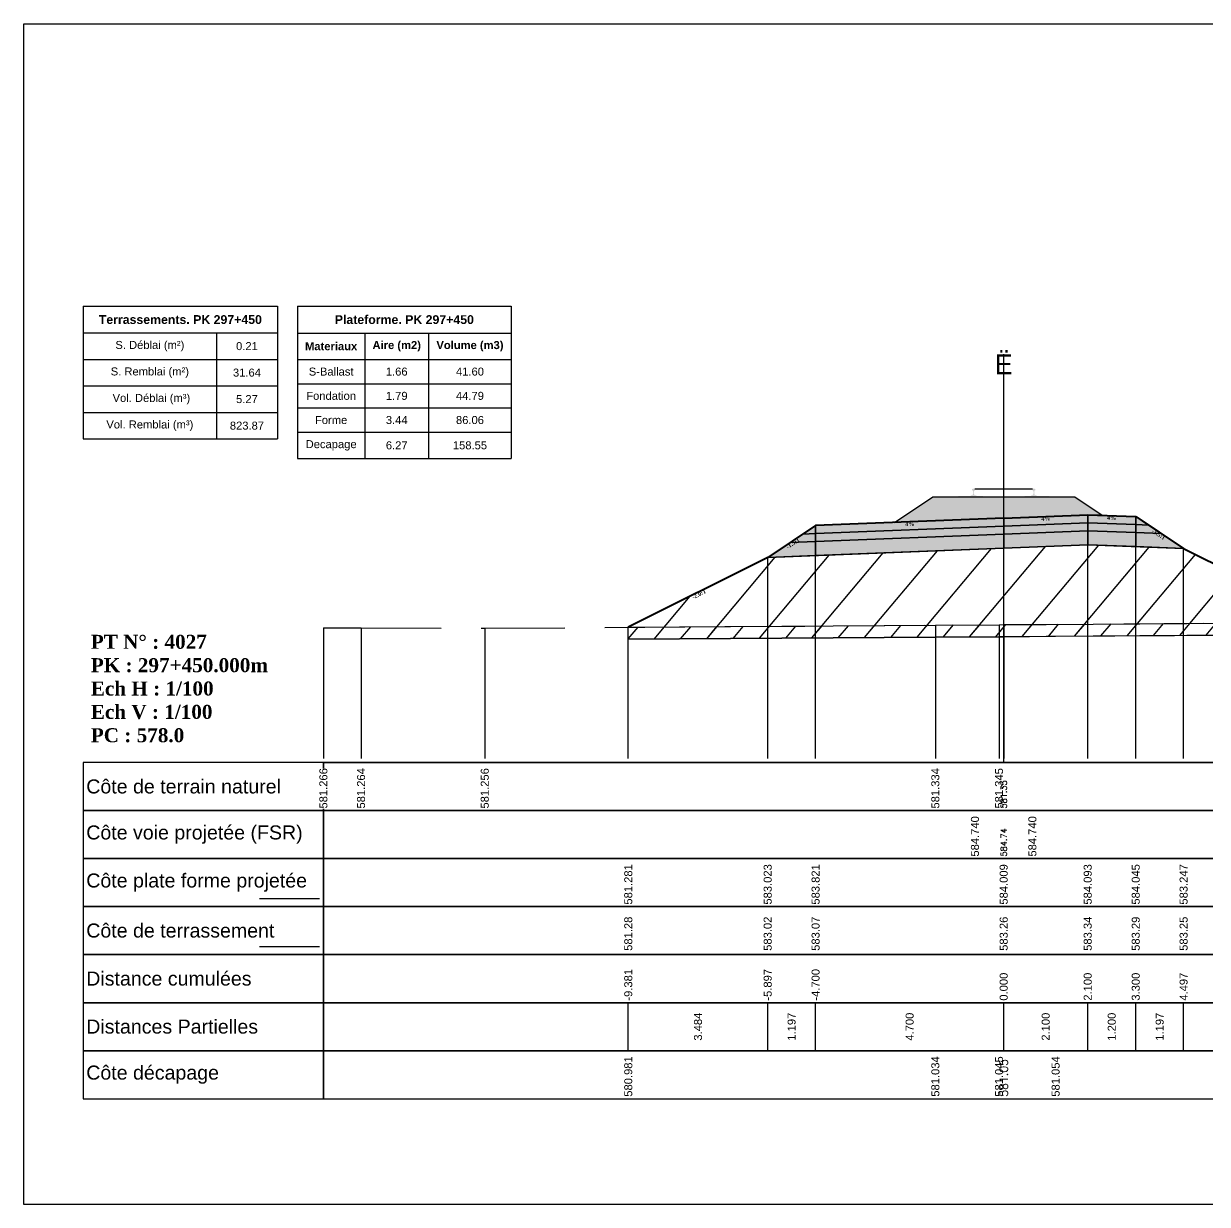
# Model space of a CAD drawing. Header units: millimetres. Extents: x 2762 to 3076, y 916 to 3305.
# Drawn here: x 3026.54 to 3056.12, y 2505.65 to 2535.15 of the extents above; entities that cross this region are included whole.
import ezdxf

# ---------------------------------------------------------------- set-up
doc = ezdxf.new("R2010")
doc.units = ezdxf.units.MM
doc.header["$LTSCALE"] = 2
doc.linetypes.add('CACHE', pattern=[9.525, 6.35, -3.175])
doc.linetypes.add('DASHED', pattern=[0.75, 0.5, -0.25])
for name, color, linetype in [('C-ANNO-TABL', 1, 'Continuous'), ('C-ANNO-TABL-TEXT', 150, 'Continuous'), ('C-ANNO-TABL-TITL', 150, 'Continuous'), ('C-ANNO-TABL-TTBL', 5, 'Continuous'), ('C-ROAD-CORR', 5, 'Continuous'), ('C-ROAD-SCTN', 7, 'Continuous')]:
    doc.layers.add(name, color=color, linetype=linetype)
doc.styles.add('ARIAL', font='arial.ttf')
doc.styles.add('C3D_Etiquette', font='romans.shx')
doc.styles.add('C3D_Profil_Travers', font='romans.shx')
doc.styles.get("Standard").update_dxf_attribs({"font": 'arial.ttf'})

msp = doc.modelspace()

# ---------------------------------------------------------------- hatches: boundary and pattern name
at = {"linetype": 'Continuous', "lineweight": -3}
h = msp.add_hatch(dxfattribs=at)
h.set_pattern_fill('GRAVEL', color=252, scale=0.009, style=0)
h.set_pattern_definition([(228.0128, (3048.461781, 2522.911677), (-1.8288, -2.0574), [0.030755, -3.0447435]), (184.96974, (3048.441207, 2522.888817), (2.743199999, 0.228600013), [0.0527764, -5.2248644]), (132.51045, (3048.388629, 2522.884245), (2.286, -2.5146), [0.0372133, -3.684125]), (267.2737, (3048.299475, 2522.827095), (0.2286, 4.572), [0.0480604, -4.7579794]), (292.83365, (3048.297189, 2522.779089), (-1.143, 2.7432), [0.047127, -4.6655827]), (357.2737, (3048.315477, 2522.735655), (-4.572, 0.2286), [0.0480604, -4.7579794]), (37.69424, (3048.363483, 2522.733369), (-2.9718, -2.286), [0.0635574, -6.2921804]), (72.25533, (3048.413775, 2522.772231), (1.6002, 5.0292), [0.0600048, -5.940473]), (121.42957, (3048.432063, 2522.829381), (-1.8288, 2.9718), [0.048223, -4.774099]), (175.23636, (3048.406917, 2522.870529), (2.5146, -0.2286), [0.055054, -2.697654]), (222.39744, (3048.352053, 2522.875101), (-2.7432, -2.5146), [0.071197, -7.0485095]), (138.81407, (3048.52579, 2522.824809), (-1.6002, 1.3716), [0.0243004, -2.405751]), (171.46923, (3048.507501, 2522.840811), (2.9718, -0.4572), [0.0462314, -4.5769175]), (225, (3048.46178, 2522.84767), (-3e-17, -0.2286), [0.032329, -0.29096]), (203.1986, (3048.44578, 2522.8751), (1.143, 0.4572), [0.01741, -1.723556]), (291.8014, (3048.429777, 2522.868243), (-0.2286, 0.6858), [0.024621, -1.206428]), (30.9638, (3048.43892, 2522.845383), (0.6858, 0.4572), [0.039989, -1.292967]), (161.565, (3048.47321, 2522.86596), (0.4572, -0.2286), [0.028916, -0.693981]), (16.38954, (3048.297189, 2522.868243), (2.286, 0.6858), [0.040508, -4.0102944]), (70.34618, (3048.336051, 2522.879673), (-0.9144, -2.5146), [0.033984, -3.3643994]), (293.1986, (3048.47321, 2522.911677), (-0.4572, 1.143), [0.034819, -1.7061465]), (343.61046, (3048.486927, 2522.879673), (-2.286, 0.6858), [0.040508, -4.0102944]), (339.44395, (3048.29719, 2522.72651), (-1.143, 0.4572), [0.039063, -1.914096]), (294.77514, (3048.333765, 2522.712795), (-1.143, 2.5146), [0.0327305, -3.2403234]), (66.8014, (3048.475497, 2522.683077), (0.4572, 1.143), [0.034819, -1.7061465]), (17.35402, (3048.489213, 2522.715081), (-2.9718, -0.9144), [0.0383204, -3.793714]), (69.44395, (3048.363483, 2522.683077), (-0.4572, -1.143), [0.0195316, -1.933628]), (101.3099, (3048.46178, 2522.683077), (-0.2286, 0.9144), [0.011656, -1.1539795]), (165.9638, (3048.459495, 2522.694507), (0.6858, -0.2286), [0.047127, -0.895415]), (186.009, (3048.413775, 2522.705937), (2.286, 0.2286), [0.043674, -4.323723]), (303.69, (3048.43892, 2522.82481), (-0.2286, 0.4572), [0.032969, -0.79126]), (353.15723, (3048.457209, 2522.797377), (3.8862, -0.4572), [0.05756, -5.698441]), (60.9454, (3048.51436, 2522.790519), (-0.9144, -1.6002), [0.023536, -2.330045]), (90, (3048.5258, 2522.8111), (-0.2286, 0.2286), [0.013716, -0.214884]), (120.25644, (3048.409203, 2522.712795), (0.9144, -1.6002), [0.031758, -3.1440547]), (48.0128, (3048.393201, 2522.740227), (1.8288, 2.0574), [0.06151, -3.0139886]), (0, (3048.43435, 2522.78595), (0.2286, 0.2286), [0.059436, -0.169164]), (325.30485, (3048.493785, 2522.785947), (2.286, -1.6002), [0.036145, -3.5783385]), (254.0546, (3048.523503, 2522.765373), (-0.2286, -0.9144), [0.033285, -1.6309485]), (207.64598, (3048.514359, 2522.733369), (-4.3434, -2.286), [0.054193, -5.365122]), (175.42608, (3048.466353, 2522.708223), (-2.9718, 0.2286), [0.0573327, -5.675926])])
h.paths.add_polyline_path([(3048.297, 2522.683), (3049.255, 2523.321), (3052.805, 2523.321), (3053.494, 2522.862), (3053.13, 2522.876)])
msp.add_hatch(color=254, dxfattribs=at).paths.add_polyline_path([(3049.812, 2523.14), (3049.812, 2523.325), (3049.927, 2523.346), (3050.275, 2523.346), (3050.275, 2523.351), (3050.201, 2523.351), (3050.201, 2523.361), (3050.202, 2523.362), (3050.204, 2523.363), (3050.205, 2523.363), (3050.225, 2523.365), (3050.228, 2523.365), (3050.231, 2523.367), (3050.259, 2523.377), (3050.262, 2523.378), (3050.263, 2523.38), (3050.264, 2523.381), (3050.265, 2523.385), (3050.266, 2523.392), (3050.267, 2523.401), (3050.268, 2523.412), (3050.268, 2523.436), (3050.267, 2523.451), (3050.267, 2523.458), (3050.266, 2523.464), (3050.265, 2523.468), (3050.265, 2523.47), (3050.264, 2523.474), (3050.263, 2523.475), (3050.262, 2523.477), (3050.261, 2523.478), (3050.26, 2523.479), (3050.244, 2523.484), (3050.242, 2523.486), (3050.241, 2523.487), (3050.24, 2523.488), (3050.24, 2523.491), (3050.24, 2523.509), (3050.241, 2523.513), (3050.242, 2523.516), (3050.244, 2523.518), (3050.246, 2523.52), (3050.249, 2523.521), (3050.25, 2523.521), (3050.254, 2523.522), (3050.258, 2523.523), (3050.261, 2523.523), (3050.265, 2523.523), (3050.27, 2523.523), (3050.273, 2523.523), (3050.276, 2523.523), (3050.28, 2523.523), (3050.283, 2523.523), (3050.287, 2523.523), (3050.292, 2523.523), (3050.295, 2523.523), (3050.299, 2523.522), (3050.303, 2523.521), (3050.304, 2523.521), (3050.306, 2523.52), (3050.309, 2523.518), (3050.311, 2523.516), (3050.312, 2523.513), (3050.312, 2523.509), (3050.312, 2523.491), (3050.312, 2523.488), (3050.312, 2523.487), (3050.311, 2523.486), (3050.309, 2523.484), (3050.293, 2523.479), (3050.292, 2523.478), (3050.29, 2523.477), (3050.289, 2523.475), (3050.289, 2523.474), (3050.288, 2523.47), (3050.287, 2523.468), (3050.287, 2523.464), (3050.286, 2523.458), (3050.285, 2523.451), (3050.285, 2523.436), (3050.285, 2523.412), (3050.286, 2523.401), (3050.287, 2523.392), (3050.288, 2523.385), (3050.289, 2523.381), (3050.29, 2523.38), (3050.291, 2523.378), (3050.293, 2523.377), (3050.322, 2523.367), (3050.325, 2523.365), (3050.328, 2523.365), (3050.348, 2523.363), (3050.349, 2523.363), (3050.35, 2523.362), (3050.351, 2523.361), (3050.351, 2523.351), (3050.277, 2523.351), (3050.277, 2523.346), (3050.481, 2523.346), (3050.613, 2523.315), (3051.447, 2523.315), (3051.578, 2523.346), (3051.782, 2523.346), (3051.782, 2523.351), (3051.708, 2523.351), (3051.708, 2523.361), (3051.709, 2523.362), (3051.711, 2523.363), (3051.712, 2523.363), (3051.732, 2523.365), (3051.735, 2523.365), (3051.738, 2523.367), (3051.766, 2523.377), (3051.769, 2523.378), (3051.77, 2523.38), (3051.771, 2523.381), (3051.772, 2523.385), (3051.773, 2523.392), (3051.774, 2523.401), (3051.775, 2523.412), (3051.775, 2523.436), (3051.774, 2523.451), (3051.774, 2523.458), (3051.773, 2523.464), (3051.772, 2523.468), (3051.772, 2523.47), (3051.771, 2523.474), (3051.77, 2523.475), (3051.769, 2523.477), (3051.768, 2523.478), (3051.767, 2523.479), (3051.751, 2523.484), (3051.749, 2523.486), (3051.748, 2523.487), (3051.747, 2523.488), (3051.747, 2523.491), (3051.747, 2523.509), (3051.748, 2523.513), (3051.749, 2523.516), (3051.751, 2523.518), (3051.753, 2523.52), (3051.756, 2523.521), (3051.757, 2523.521), (3051.761, 2523.522), (3051.765, 2523.523), (3051.768, 2523.523), (3051.772, 2523.523), (3051.777, 2523.523), (3051.78, 2523.523), (3051.783, 2523.523), (3051.787, 2523.523), (3051.79, 2523.523), (3051.794, 2523.523), (3051.799, 2523.523), (3051.802, 2523.523), (3051.806, 2523.522), (3051.81, 2523.521), (3051.811, 2523.521), (3051.813, 2523.52), (3051.816, 2523.518), (3051.818, 2523.516), (3051.819, 2523.513), (3051.819, 2523.509), (3051.819, 2523.491), (3051.819, 2523.488), (3051.819, 2523.487), (3051.818, 2523.486), (3051.816, 2523.484), (3051.8, 2523.479), (3051.799, 2523.478), (3051.797, 2523.477), (3051.796, 2523.475), (3051.796, 2523.474), (3051.795, 2523.47), (3051.794, 2523.468), (3051.794, 2523.464), (3051.793, 2523.458), (3051.792, 2523.451), (3051.792, 2523.436), (3051.792, 2523.412), (3051.793, 2523.401), (3051.794, 2523.392), (3051.795, 2523.385), (3051.796, 2523.381), (3051.797, 2523.38), (3051.798, 2523.378), (3051.8, 2523.377), (3051.829, 2523.367), (3051.832, 2523.365), (3051.835, 2523.365), (3051.855, 2523.363), (3051.856, 2523.363), (3051.857, 2523.362), (3051.858, 2523.361), (3051.858, 2523.351), (3051.784, 2523.351), (3051.784, 2523.346), (3052.132, 2523.346), (3052.247, 2523.325), (3052.247, 2523.14)])
h = msp.add_hatch(color=11, dxfattribs=at)
h.paths.add_polyline_path([(3054.33, 2522.628), (3054.33, 2522.828), (3054.649, 2522.616)])
h.paths.add_polyline_path([(3053.13, 2522.676), (3053.13, 2522.876), (3054.33, 2522.828), (3054.33, 2522.628)])
h.paths.add_polyline_path([(3051.03, 2522.592), (3051.03, 2522.792), (3053.13, 2522.876), (3053.13, 2522.676)])
h.paths.add_polyline_path([(3046.33, 2522.404), (3046.33, 2522.604), (3051.03, 2522.792), (3051.03, 2522.592)])
h.paths.add_polyline_path([(3046.01, 2522.392), (3046.33, 2522.604), (3046.33, 2522.404)])
h = msp.add_hatch(color=83, dxfattribs=at)
h.paths.add_polyline_path([(3054.33, 2522.078), (3054.33, 2522.428), (3054.968, 2522.403), (3055.526, 2522.031)])
h.paths.add_polyline_path([(3053.13, 2522.126), (3053.13, 2522.476), (3054.33, 2522.428), (3054.33, 2522.078)])
h.paths.add_polyline_path([(3051.03, 2522.042), (3051.03, 2522.392), (3053.13, 2522.476), (3053.13, 2522.126)])
h.paths.add_polyline_path([(3046.33, 2521.854), (3046.33, 2522.204), (3051.03, 2522.392), (3051.03, 2522.042)])
h.paths.add_polyline_path([(3045.133, 2521.807), (3045.691, 2522.179), (3046.33, 2522.204), (3046.33, 2521.854)])
h = msp.add_hatch(color=30, dxfattribs=at)
h.paths.add_polyline_path([(3054.33, 2522.428), (3054.33, 2522.628), (3054.649, 2522.616), (3054.968, 2522.403)])
h.paths.add_polyline_path([(3053.13, 2522.476), (3053.13, 2522.676), (3054.33, 2522.628), (3054.33, 2522.428)])
h.paths.add_polyline_path([(3051.03, 2522.392), (3051.03, 2522.592), (3053.13, 2522.676), (3053.13, 2522.476)])
h.paths.add_polyline_path([(3046.33, 2522.204), (3046.33, 2522.404), (3051.03, 2522.592), (3051.03, 2522.392)])
h.paths.add_polyline_path([(3045.691, 2522.179), (3046.01, 2522.392), (3046.33, 2522.404), (3046.33, 2522.204)])
h = msp.add_hatch(dxfattribs=at)
h.set_pattern_fill('_U', color=3, angle=50, style=0, pattern_type=0)
h.set_pattern_definition([(50, (3061.994, 2519.9056), (-0.766044, 0.64279), [])])
h.paths.add_polyline_path([(3061.994, 2519.906), (3062.215, 2520.126), (3062.515, 2520.138), (3062.532, 2520.209), (3062.532, 2519.909)])
h.paths.add_polyline_path([(3041.649, 2519.765), (3041.649, 2520.065), (3045.133, 2521.807), (3053.13, 2522.126), (3055.526, 2522.031), (3059.215, 2520.186), (3060.715, 2520.126), (3060.943, 2519.898), (3060.43, 2519.895), (3050.914, 2519.828), (3049.322, 2519.818)])
h = msp.add_hatch(dxfattribs=at)
h.set_pattern_fill('_U', color=150, scale=0.5, angle=50, style=0, pattern_type=0)
h.set_pattern_definition([(50, (3061.994, 2519.90564), (-0.383022, 0.321394), [])])
h.paths.add_polyline_path([(3061.994, 2519.906), (3062.215, 2520.126), (3062.515, 2520.138), (3062.532, 2520.209), (3062.532, 2519.909)])
h.paths.add_polyline_path([(3059.215, 2520.186), (3060.43, 2520.195), (3062.532, 2520.209), (3062.515, 2520.138), (3062.215, 2520.126), (3061.994, 2519.906), (3060.943, 2519.898), (3060.715, 2520.126)])
h.paths.add_polyline_path([(3041.649, 2519.765), (3041.649, 2520.065), (3049.322, 2520.118), (3050.914, 2520.128), (3059.215, 2520.186), (3060.715, 2520.126), (3060.943, 2519.898), (3060.43, 2519.895), (3050.914, 2519.828), (3049.322, 2519.818)])

# ---------------------------------------------------------------- linework, layer by layer
at = {"color": 7, "linetype": 'Continuous', "lineweight": -3}
for p, q in [((3051.03, 2516.684), (3051.03, 2526.884)), ((3034.029, 2516.684), (3068.031, 2516.684)), ((3041.649, 2509.484), (3041.649, 2510.684)), ((3045.133, 2509.484), (3045.133, 2510.684)), ((3045.133, 2509.484), (3045.133, 2510.684)), ((3046.33, 2509.484), (3046.33, 2510.684)), ((3046.33, 2509.484), (3046.33, 2510.684)), ((3051.03, 2509.484), (3051.03, 2510.684)), ((3051.03, 2509.484), (3051.03, 2510.684)), ((3053.13, 2509.484), (3053.13, 2510.684)), ((3053.13, 2509.484), (3053.13, 2510.684)), ((3054.33, 2509.484), (3054.33, 2510.684)), ((3054.33, 2509.484), (3054.33, 2510.684)), ((3055.526, 2509.484), (3055.526, 2510.684)), ((3055.526, 2509.484), (3055.526, 2510.684))]:
    msp.add_line(p, q, dxfattribs=at)
at = {"color": 251, "linetype": 'Continuous', "lineweight": -3}
for p, q in [((3048.297, 2522.683), (3049.255, 2523.321)), ((3049.255, 2523.321), (3052.805, 2523.321)), ((3052.805, 2523.321), (3053.494, 2522.862)), ((3046.33, 2522.604), (3051.03, 2522.792)), ((3053.13, 2522.876), (3048.297, 2522.683)), ((3051.03, 2522.792), (3053.13, 2522.876)), ((3051.03, 2522.592), (3051.03, 2522.792)), ((3051.03, 2522.792), (3051.03, 2522.592)), ((3053.494, 2522.862), (3053.13, 2522.876)), ((3053.13, 2522.676), (3053.13, 2522.876)), ((3053.13, 2522.876), (3054.33, 2522.828)), ((3053.13, 2522.876), (3053.13, 2522.676)), ((3054.33, 2522.628), (3054.33, 2522.828)), ((3054.33, 2522.828), (3054.649, 2522.616)), ((3054.33, 2522.828), (3054.33, 2522.628)), ((3046.01, 2522.392), (3046.33, 2522.604)), ((3046.33, 2522.404), (3046.33, 2522.604)), ((3046.33, 2522.604), (3046.33, 2522.404)), ((3051.03, 2522.592), (3046.33, 2522.404)), ((3053.13, 2522.676), (3051.03, 2522.592)), ((3054.33, 2522.628), (3053.13, 2522.676)), ((3054.649, 2522.616), (3054.33, 2522.628)), ((3046.33, 2522.404), (3046.01, 2522.392))]:
    msp.add_line(p, q, dxfattribs=at)
at = {"color": 53, "linetype": 'Continuous', "lineweight": -3}
for p, q in [((3046.33, 2522.404), (3051.03, 2522.592)), ((3051.03, 2522.592), (3053.13, 2522.676)), ((3051.03, 2522.392), (3051.03, 2522.592)), ((3051.03, 2522.592), (3051.03, 2522.392)), ((3053.13, 2522.476), (3051.03, 2522.392)), ((3051.03, 2522.392), (3053.13, 2522.476)), ((3053.13, 2522.476), (3053.13, 2522.676)), ((3053.13, 2522.676), (3054.33, 2522.628)), ((3053.13, 2522.676), (3053.13, 2522.476)), ((3054.33, 2522.428), (3053.13, 2522.476)), ((3053.13, 2522.126), (3053.13, 2522.476)), ((3053.13, 2522.476), (3054.33, 2522.428)), ((3053.13, 2522.476), (3053.13, 2522.126)), ((3054.33, 2522.428), (3054.33, 2522.628)), ((3054.33, 2522.628), (3054.649, 2522.616)), ((3054.33, 2522.628), (3054.33, 2522.428)), ((3054.968, 2522.403), (3054.33, 2522.428)), ((3054.33, 2522.078), (3054.33, 2522.428)), ((3054.33, 2522.428), (3054.968, 2522.403)), ((3054.33, 2522.428), (3054.33, 2522.078)), ((3054.649, 2522.616), (3054.968, 2522.403)), ((3045.133, 2521.807), (3045.691, 2522.179)), ((3045.691, 2522.179), (3046.01, 2522.392)), ((3046.33, 2522.204), (3045.691, 2522.179)), ((3045.691, 2522.179), (3046.33, 2522.204)), ((3046.01, 2522.392), (3046.33, 2522.404)), ((3046.33, 2522.204), (3046.33, 2522.404)), ((3046.33, 2522.404), (3046.33, 2522.204)), ((3051.03, 2522.392), (3046.33, 2522.204)), ((3046.33, 2522.204), (3051.03, 2522.392)), ((3046.33, 2521.854), (3046.33, 2522.204)), ((3046.33, 2522.204), (3046.33, 2521.854)), ((3051.03, 2522.042), (3051.03, 2522.392)), ((3051.03, 2522.392), (3051.03, 2522.042)), ((3053.13, 2522.126), (3051.03, 2522.042)), ((3054.33, 2522.078), (3053.13, 2522.126)), ((3054.968, 2522.403), (3055.526, 2522.031)), ((3046.33, 2521.854), (3045.133, 2521.807)), ((3051.03, 2522.042), (3046.33, 2521.854)), ((3055.526, 2522.031), (3054.33, 2522.078))]:
    msp.add_line(p, q, dxfattribs=at)
at = {"color": 253, "linetype": 'Continuous', "lineweight": -3}
for p, q in [((3045.133, 2521.807), (3053.13, 2522.126)), ((3053.13, 2522.126), (3055.526, 2522.031)), ((3055.526, 2522.031), (3059.215, 2520.186)), ((3041.649, 2520.065), (3045.133, 2521.807)), ((3041.649, 2520.065), (3049.322, 2520.118)), ((3041.649, 2519.765), (3041.649, 2520.065)), ((3041.649, 2519.765), (3041.649, 2520.065)), ((3049.322, 2520.118), (3050.914, 2520.128)), ((3050.914, 2520.128), (3059.215, 2520.186)), ((3049.322, 2519.818), (3041.649, 2519.765)), ((3049.322, 2519.818), (3041.649, 2519.765)), ((3050.914, 2519.828), (3049.322, 2519.818)), ((3050.914, 2519.828), (3049.322, 2519.818)), ((3060.43, 2519.895), (3050.914, 2519.828)), ((3060.43, 2519.895), (3050.914, 2519.828))]:
    msp.add_line(p, q, dxfattribs=at)
at = {"color": 8, "linetype": 'CACHE', "lineweight": -3}
for p, q in [((3053.13, 2516.784), (3053.13, 2522.126)), ((3046.33, 2516.784), (3046.33, 2521.854)), ((3051.03, 2516.784), (3051.03, 2522.042)), ((3051.03, 2516.784), (3051.03, 2522.042)), ((3054.33, 2516.784), (3054.33, 2522.078)), ((3055.526, 2516.784), (3055.526, 2522.031)), ((3045.133, 2516.784), (3045.133, 2521.807)), ((3041.649, 2516.784), (3041.649, 2520.065))]:
    msp.add_line(p, q, dxfattribs=at)
at = {"color": 105, "linetype": 'DASHED', "lineweight": -3, "ltscale": 2}
for p, q in [((3034.03, 2520.05), (3034.972, 2520.047)), ((3034.972, 2520.047), (3038.063, 2520.04)), ((3038.063, 2520.04), (3049.322, 2520.118)), ((3049.322, 2520.118), (3050.914, 2520.128)), ((3050.914, 2520.128), (3051.03, 2520.129)), ((3051.03, 2520.129), (3060.43, 2520.195))]:
    msp.add_line(p, q, dxfattribs=at)
at = {"color": 98, "linetype": 'CACHE', "lineweight": -3}
for p, q in [((3034.03, 2520.05), (3034.03, 2516.784)), ((3034.972, 2520.047), (3034.972, 2516.784)), ((3038.063, 2520.04), (3038.063, 2516.784)), ((3049.322, 2520.118), (3049.322, 2516.784)), ((3050.914, 2520.128), (3050.914, 2516.784)), ((3051.03, 2520.129), (3051.03, 2516.784))]:
    msp.add_line(p, q, dxfattribs=at)
at = {"color": 6, "linetype": 'Continuous', "lineweight": -3}
for p, q in [((3041.649, 2519.765), (3049.322, 2519.818)), ((3049.322, 2519.818), (3050.914, 2519.828)), ((3050.914, 2519.828), (3051.03, 2519.829)), ((3051.03, 2519.829), (3052.328, 2519.838)), ((3052.328, 2519.838), (3059.215, 2519.886))]:
    msp.add_line(p, q, dxfattribs=at)
at = {"color": 154, "linetype": 'Continuous', "lineweight": -3}
msp.add_line((3032.429, 2513.284), (3033.929, 2513.284), dxfattribs=at)
at = {"color": 1, "linetype": 'Continuous', "lineweight": -3}
msp.add_line((3032.429, 2512.084), (3033.929, 2512.084), dxfattribs=at)
at = {"color": 7, "linetype": 'Continuous', "lineweight": -3}
for points in [[(3034.029, 2515.484), (3034.029, 2516.684), (3028.029, 2516.684), (3028.029, 2515.484)], [(3034.029, 2515.484), (3068.031, 2515.484), (3068.031, 2516.684), (3034.029, 2516.684)], [(3034.029, 2514.284), (3034.029, 2515.484), (3028.029, 2515.484), (3028.029, 2514.284)], [(3034.029, 2514.284), (3068.031, 2514.284), (3068.031, 2515.484), (3034.029, 2515.484)], [(3034.029, 2513.084), (3034.029, 2514.284), (3028.029, 2514.284), (3028.029, 2513.084)], [(3034.029, 2513.084), (3068.031, 2513.084), (3068.031, 2514.284), (3034.029, 2514.284)], [(3034.029, 2511.884), (3034.029, 2513.084), (3028.029, 2513.084), (3028.029, 2511.884)], [(3034.029, 2511.884), (3068.031, 2511.884), (3068.031, 2513.084), (3034.029, 2513.084)], [(3034.029, 2510.684), (3034.029, 2511.884), (3028.029, 2511.884), (3028.029, 2510.684)], [(3034.029, 2510.684), (3068.031, 2510.684), (3068.031, 2511.884), (3034.029, 2511.884)], [(3034.029, 2509.484), (3034.029, 2510.684), (3028.029, 2510.684), (3028.029, 2509.484)], [(3034.029, 2509.484), (3068.031, 2509.484), (3068.031, 2510.684), (3034.029, 2510.684)], [(3034.029, 2508.284), (3034.029, 2509.484), (3028.029, 2509.484), (3028.029, 2508.284)], [(3034.029, 2508.284), (3068.031, 2508.284), (3068.031, 2509.484), (3034.029, 2509.484)]]:
    msp.add_3dface(points, dxfattribs=at)
at = {"layer": 'C-ANNO-TABL', "color": 7, "linetype": 'Continuous', "lineweight": -3}
for p, q in [((3028.029, 2527.419), (3031.357, 2527.419)), ((3031.357, 2527.419), (3032.882, 2527.419)), ((3031.357, 2527.419), (3031.357, 2526.757)), ((3033.382, 2527.416), (3035.064, 2527.416)), ((3035.064, 2527.416), (3036.66, 2527.416)), ((3035.064, 2527.416), (3035.064, 2526.754)), ((3036.66, 2527.416), (3038.723, 2527.416)), ((3036.66, 2527.416), (3036.66, 2526.754)), ((3028.029, 2526.757), (3031.357, 2526.757)), ((3031.357, 2526.757), (3032.882, 2526.757)), ((3031.357, 2526.757), (3031.357, 2526.095)), ((3033.382, 2526.754), (3035.064, 2526.754)), ((3035.064, 2526.754), (3036.66, 2526.754)), ((3035.064, 2526.754), (3035.064, 2526.147)), ((3036.66, 2526.754), (3038.723, 2526.754)), ((3036.66, 2526.754), (3036.66, 2526.147)), ((3028.029, 2526.095), (3031.357, 2526.095)), ((3031.357, 2526.095), (3032.882, 2526.095)), ((3031.357, 2526.095), (3031.357, 2525.432)), ((3033.382, 2526.147), (3035.064, 2526.147)), ((3035.064, 2526.147), (3036.66, 2526.147)), ((3035.064, 2526.147), (3035.064, 2525.543)), ((3036.66, 2526.147), (3038.723, 2526.147)), ((3036.66, 2526.147), (3036.66, 2525.543)), ((3028.029, 2525.432), (3031.357, 2525.432)), ((3031.357, 2525.432), (3032.882, 2525.432)), ((3031.357, 2525.432), (3031.357, 2524.77)), ((3033.382, 2525.543), (3035.064, 2525.543)), ((3035.064, 2525.543), (3036.66, 2525.543)), ((3035.064, 2525.543), (3035.064, 2524.939)), ((3036.66, 2525.543), (3038.723, 2525.543)), ((3036.66, 2525.543), (3036.66, 2524.939)), ((3033.382, 2524.939), (3035.064, 2524.939)), ((3035.064, 2524.939), (3036.66, 2524.939)), ((3035.064, 2524.939), (3035.064, 2524.28)), ((3036.66, 2524.939), (3038.723, 2524.939)), ((3036.66, 2524.939), (3036.66, 2524.28))]:
    msp.add_line(p, q, dxfattribs=at)
at = {"layer": 'C-ANNO-TABL-TTBL', "color": 7, "linetype": 'Continuous', "lineweight": -3}
for p, q in [((3028.029, 2528.084), (3032.882, 2528.084)), ((3028.029, 2528.084), (3028.029, 2527.419)), ((3032.882, 2528.084), (3032.882, 2527.419)), ((3033.382, 2528.084), (3038.723, 2528.084)), ((3033.382, 2528.084), (3033.382, 2527.416)), ((3038.723, 2528.084), (3038.723, 2527.416)), ((3028.029, 2527.419), (3028.029, 2526.757)), ((3032.882, 2527.419), (3032.882, 2526.757)), ((3033.382, 2527.416), (3033.382, 2526.754)), ((3038.723, 2527.416), (3038.723, 2526.754)), ((3028.029, 2526.757), (3028.029, 2526.095)), ((3032.882, 2526.757), (3032.882, 2526.095)), ((3033.382, 2526.754), (3033.382, 2526.147)), ((3038.723, 2526.754), (3038.723, 2526.147)), ((3028.029, 2526.095), (3028.029, 2525.432)), ((3032.882, 2526.095), (3032.882, 2525.432)), ((3033.382, 2526.147), (3033.382, 2525.543)), ((3038.723, 2526.147), (3038.723, 2525.543)), ((3028.029, 2525.432), (3028.029, 2524.77)), ((3032.882, 2525.432), (3032.882, 2524.77)), ((3033.382, 2525.543), (3033.382, 2524.939)), ((3038.723, 2525.543), (3038.723, 2524.939)), ((3033.382, 2524.939), (3033.382, 2524.28)), ((3038.723, 2524.939), (3038.723, 2524.28)), ((3028.029, 2524.77), (3031.357, 2524.77)), ((3031.357, 2524.77), (3032.882, 2524.77)), ((3033.382, 2524.28), (3035.064, 2524.28)), ((3035.064, 2524.28), (3036.66, 2524.28)), ((3036.66, 2524.28), (3038.723, 2524.28))]:
    msp.add_line(p, q, dxfattribs=at)
at = {"layer": 'C-ROAD-CORR', "color": 1, "linetype": 'Continuous', "lineweight": 40}
for p, q in [((3051.03, 2522.792), (3046.33, 2522.604)), ((3051.03, 2522.792), (3053.13, 2522.876)), ((3053.13, 2522.876), (3054.33, 2522.828)), ((3054.33, 2522.828), (3055.526, 2522.031)), ((3046.33, 2522.604), (3045.133, 2521.807)), ((3055.526, 2522.031), (3059.215, 2520.186)), ((3045.133, 2521.807), (3041.649, 2520.065))]:
    msp.add_line(p, q, dxfattribs=at)
at = {"layer": 'C-ROAD-CORR', "color": 102, "linetype": 'Continuous', "lineweight": -3, "ltscale": 0.5}
for p, q in [((3051.03, 2522.042), (3053.13, 2522.126)), ((3053.13, 2522.126), (3054.33, 2522.078)), ((3046.33, 2521.854), (3045.133, 2521.807)), ((3051.03, 2522.042), (3046.33, 2521.854)), ((3054.33, 2522.078), (3055.526, 2522.031))]:
    msp.add_line(p, q, dxfattribs=at)
at = {"layer": 'C-ROAD-SCTN', "color": 140, "linetype": 'Continuous', "lineweight": -3}
for p, q in [((3048.297, 2522.683), (3049.255, 2523.321)), ((3049.255, 2523.321), (3049.298, 2523.321)), ((3049.298, 2523.321), (3051.03, 2523.321)), ((3051.03, 2523.321), (3052.761, 2523.321)), ((3052.761, 2523.321), (3052.805, 2523.321)), ((3052.805, 2523.321), (3053.494, 2522.862))]:
    msp.add_line(p, q, dxfattribs=at)
at = {"layer": 'C-ROAD-SCTN', "color": 154, "linetype": 'Continuous', "lineweight": -3}
for p, q in [((3050.312, 2523.523), (3051.03, 2523.523)), ((3051.03, 2523.523), (3051.747, 2523.523)), ((3046.33, 2522.604), (3051.03, 2522.792)), ((3051.03, 2522.792), (3053.13, 2522.876)), ((3053.13, 2522.876), (3054.33, 2522.828)), ((3054.33, 2522.828), (3055.526, 2522.031)), ((3045.133, 2521.807), (3046.33, 2522.604)), ((3055.526, 2522.031), (3059.215, 2520.186)), ((3041.649, 2520.065), (3045.133, 2521.807))]:
    msp.add_line(p, q, dxfattribs=at)
at = {"layer": 'C-ROAD-SCTN', "color": 1, "linetype": 'Continuous', "lineweight": -3}
for p, q in [((3051.03, 2522.042), (3053.13, 2522.126)), ((3053.13, 2522.126), (3054.33, 2522.078)), ((3045.133, 2521.807), (3046.33, 2521.854)), ((3046.33, 2521.854), (3051.03, 2522.042)), ((3054.33, 2522.078), (3055.526, 2522.031)), ((3055.526, 2522.031), (3059.215, 2520.186)), ((3041.649, 2520.065), (3045.133, 2521.807))]:
    msp.add_line(p, q, dxfattribs=at)

# ---------------------------------------------------------------- texts
at = {"color": 7, "linetype": 'Continuous', "lineweight": -3}
for s, insert, char_height, attachment_point, style in [('{\\fWingdings|b0|i0|c2|p0;Ë}', (3051.03, 2526.384), 0.5, 8, 'C3D_Profil_Travers'), ('{\\fTimes New Roman|b1|i0|c0|p18;PT N° : 4027\\PPK : 297+450.000m\\PEch H : 1/100\\PEch V : 1/100\\PPC : 578.0}', (3028.218, 2517.184), 0.35, 7, 'C3D_Profil_Travers'), ('{\\fArial|b0|i0|c0|p34;Côte de terrain naturel}', (3028.104, 2516.084), 0.35, 4, 'C3D_Etiquette'), ('{\\fArial|b0|i0|c0|p34;Côte plate forme projetée}', (3028.104, 2513.684), 0.35, 4, 'C3D_Etiquette'), ('{\\fArial|b0|i0|c0|p34;Côte de terrassement}', (3028.104, 2512.484), 0.35, 4, 'C3D_Etiquette'), ('{\\fArial|b0|i0|c0|p34;Distance cumulées}', (3028.104, 2511.284), 0.35, 4, 'C3D_Etiquette'), ('{\\fArial|b0|i0|c0|p34;Distances Partielles}', (3028.104, 2510.084), 0.35, 4, 'C3D_Etiquette'), ('{\\fArial|b0|i0|c0|p34;Côte décapage}', (3028.104, 2508.884), 0.35, 4, 'C3D_Etiquette')]:
    msp.add_mtext(s, dxfattribs=dict(at, insert=insert, char_height=char_height, attachment_point=attachment_point, style=style))
at = {"color": 7, "linetype": 'Continuous', "lineweight": -3, "char_height": 0.1, "attachment_point": 2, "style": 'C3D_Etiquette'}
for s, insert, width, rotation in [('{\\fTimes New Roman|b1|i0|c0|p18;4%}', (3052.08, 2522.83), 0.37094, 2.2906), ('{\\fTimes New Roman|b1|i0|c0|p18;4%}', (3053.729, 2522.848), 0.42071, 357.7094), ('{\\fTimes New Roman|b1|i0|c0|p18;4%}', (3048.68, 2522.694), 0.42071, 2.2906), ('{\\fTimes New Roman|b1|i0|c0|p18;-1.5:1}', (3054.926, 2522.426), 0.34598, 326.3099), ('{\\fTimes New Roman|b1|i0|c0|p18;-1.5:1}', (3045.733, 2522.202), 0.34598, 33.6901), ('{\\fTimes New Roman|b1|i0|c0|p18;-2.0:1}', (3043.393, 2520.932), 0.34598, 26.5651)]:
    msp.add_mtext(s, dxfattribs=dict(at, insert=insert, width=width, rotation=rotation))
at = {"color": 7, "linetype": 'Continuous', "lineweight": -3, "insert": (3028.104, 2514.884), "char_height": 0.35, "attachment_point": 4}
msp.add_mtext('{\\fArial|b0|i0|c0|p34;Côte voie projetée (FSR)}', dxfattribs=at)
at = {"color": 7, "linetype": 'Continuous', "lineweight": -3, "rotation": 90, "style": 'C3D_Profil_Travers'}
for s, insert, char_height, attachment_point in [('584.74', (3051.03, 2514.334), 0.15, 4), ('{\\fArial|b0|i0|c0|p34;581.28}', (3041.649, 2511.979), 0.2, 4), ('{\\fArial|b0|i0|c0|p34;583.02}', (3045.133, 2511.979), 0.2, 4), ('{\\fArial|b0|i0|c0|p34;583.07}', (3046.33, 2511.979), 0.2, 4), ('{\\fArial|b0|i0|c0|p34;583.26}', (3051.03, 2511.979), 0.2, 4), ('{\\fArial|b0|i0|c0|p34;583.34}', (3053.13, 2511.979), 0.2, 4), ('{\\fArial|b0|i0|c0|p34;583.29}', (3054.33, 2511.979), 0.2, 4), ('{\\fArial|b0|i0|c0|p34;583.25}', (3055.526, 2511.979), 0.2, 4), ('{\\fArial|b0|i0|c0|p34;3.484}', (3043.391, 2510.084), 0.2, 5), ('{\\fArial|b0|i0|c0|p34;1.197}', (3045.731, 2510.084), 0.2, 5), ('{\\fArial|b0|i0|c0|p34;4.700}', (3048.68, 2510.084), 0.2, 5), ('{\\fArial|b0|i0|c0|p34;2.100}', (3052.08, 2510.084), 0.2, 5), ('{\\fArial|b0|i0|c0|p34;1.200}', (3053.73, 2510.084), 0.2, 5), ('{\\fArial|b0|i0|c0|p34;1.197}', (3054.928, 2510.084), 0.2, 5)]:
    msp.add_mtext(s, dxfattribs=dict(at, insert=insert, char_height=char_height, attachment_point=attachment_point))
at = {"layer": 'C-ANNO-TABL-TEXT', "color": 7, "linetype": 'Continuous', "lineweight": -3, "char_height": 0.2, "attachment_point": 5, "style": 'ARIAL'}
for s, insert in [('{\\fArial|b0|i0|c0|p34;\\C7;0.21}', (3032.119, 2527.088)), ('{\\fArial|b0|i0|c0|p34;\\C7;S-Ballast}', (3034.223, 2526.451)), ('{\\fArial|b0|i0|c0|p34;\\C7;1.66}', (3035.862, 2526.451)), ('{\\C18;\\c0;41.60}', (3037.692, 2526.451)), ('{\\fArial|b0|i0|c0|p34;\\C7;31.64}', (3032.119, 2526.426)), ('{\\fArial|b0|i0|c0|p34;\\C7;Fondation}', (3034.223, 2525.845)), ('{\\fArial|b0|i0|c0|p34;\\C7;5.27}', (3032.119, 2525.764)), ('{\\fArial|b0|i0|c0|p34;\\C7;1.79}', (3035.862, 2525.845)), ('{\\C18;\\c0;44.79}', (3037.692, 2525.845)), ('{\\fArial|b0|i0|c0|p34;\\C7;823.87}', (3032.119, 2525.101)), ('{\\fArial|b0|i0|c0|p34;\\C7;Forme}', (3034.223, 2525.241)), ('{\\fArial|b0|i0|c0|p34;\\C7;3.44}', (3035.862, 2525.241)), ('{\\C18;\\c0;86.06}', (3037.692, 2525.241)), ('{\\fArial|b0|i0|c0|p34;\\C7;Decapage}', (3034.223, 2524.609)), ('{\\fArial|b0|i0|c0|p34;\\C7;6.27}', (3035.862, 2524.609)), ('{\\C18;\\c0;158.55}', (3037.692, 2524.609))]:
    msp.add_mtext(s, dxfattribs=dict(at, insert=insert))
at = {"layer": 'C-ANNO-TABL-TITL', "color": 7, "linetype": 'Continuous', "lineweight": -3, "attachment_point": 5, "style": 'ARIAL'}
for s, insert, char_height in [('{\\fArial|b1|i0|c0|p34;\\C7;Terrassements. PK 297+450}', (3030.455, 2527.751), 0.22), ('{\\fArial|b1|i0|c0|p34;\\C18;\\c0;Plateforme. PK 297+450}', (3036.052, 2527.75), 0.22), ('{\\fArial|b0|i0|c0|p34;\\C7;S. Déblai (m²) }', (3029.693, 2527.088), 0.2), ('{\\fArial|b1|i0|c0|p34;\\C7;Materiaux   }', (3034.223, 2527.085), 0.2), ('{\\fArial|b1|i0|c0|p34;\\C7;Aire (m2)}', (3035.862, 2527.085), 0.2), ('{\\fArial|b1|i0|c0|p34;\\C7;Volume (m3)}', (3037.692, 2527.085), 0.2), ('{\\fArial|b0|i0|c0|p34;\\C7;S. Remblai (m²) }', (3029.693, 2526.426), 0.2), ('{\\fArial|b0|i0|c0|p34;\\C7; Vol. Déblai (m³) }', (3029.693, 2525.764), 0.2), ('{\\fArial|b0|i0|c0|p34;\\C7;Vol. Remblai (m³)}', (3029.693, 2525.101), 0.2)]:
    msp.add_mtext(s, dxfattribs=dict(at, insert=insert, char_height=char_height))

# ---------------------------------------------------------------- next in the draw order: texts
at = {"color": 7, "linetype": 'Continuous', "lineweight": -3, "char_height": 0.2, "attachment_point": 4, "rotation": 90, "style": 'C3D_Profil_Travers', "bg_fill": 3, "box_fill_scale": 1.000375, "bg_fill_color": 256, "bg_fill_true_color": 13158600, "bg_fill_transparency": 0}
for s, insert, width in [('{\\fArial|b0|i0|c0|p34;581.266}', (3034.03, 2515.534), 0.99539), ('{\\fArial|b0|i0|c0|p34;581.264}', (3034.972, 2515.534), 0.99471), ('{\\fArial|b0|i0|c0|p34;581.256}', (3038.063, 2515.534), 0.99539), ('{\\fArial|b0|i0|c0|p34;581.334}', (3049.322, 2515.534), 0.99471), ('{\\fArial|b0|i0|c0|p34;581.345}', (3050.914, 2515.534), 0.99705), ('{\\fArial|b0|i0|c0|p34;584.740}', (3050.312, 2514.334), 0.99484), ('{\\fArial|b0|i0|c0|p34;584.740}', (3051.747, 2514.334), 0.99484), ('{\\fArial|b0|i0|c0|p34;581.281}', (3041.649, 2513.134), 0.95654), ('{\\fArial|b0|i0|c0|p34;583.023}', (3045.133, 2513.134), 0.99553), ('{\\fArial|b0|i0|c0|p34;583.821}', (3046.33, 2513.134), 0.95654), ('{\\fArial|b0|i0|c0|p34;584.009}', (3051.03, 2513.134), 0.99595), ('{\\fArial|b0|i0|c0|p34;584.093}', (3053.13, 2513.134), 0.99553), ('{\\fArial|b0|i0|c0|p34;584.045}', (3054.33, 2513.134), 0.99705), ('{\\fArial|b0|i0|c0|p34;583.247}', (3055.526, 2513.134), 0.99553), ('{\\fArial|b0|i0|c0|p34;\\C256;-9.381}', (3041.649, 2510.734), 0.73938), ('{\\fArial|b0|i0|c0|p34;\\C256;-5.897}', (3045.133, 2510.734), 0.77838), ('{\\fArial|b0|i0|c0|p34;\\C256;-4.700}', (3046.33, 2510.734), 0.77769), ('{\\fArial|b0|i0|c0|p34;\\C256;0.000}', (3051.03, 2510.734), 0.68096), ('{\\fArial|b0|i0|c0|p34;\\C256;2.100}', (3053.13, 2510.734), 0.6844), ('{\\fArial|b0|i0|c0|p34;\\C256;3.300}', (3054.33, 2510.734), 0.68082), ('{\\fArial|b0|i0|c0|p34;\\C256;4.497}', (3055.526, 2510.734), 0.68978), ('{\\fArial|b0|i0|c0|p34;580.981}', (3041.649, 2508.334), 0.95654), ('{\\fArial|b0|i0|c0|p34;581.034}', (3049.322, 2508.334), 0.99471), ('{\\fArial|b0|i0|c0|p34;581.045}', (3050.914, 2508.334), 0.99705), ('{\\fArial|b0|i0|c0|p34;581.054}', (3052.328, 2508.334), 0.99471)]:
    msp.add_mtext(s, dxfattribs=dict(at, insert=insert, width=width))

# ---------------------------------------------------------------- next in the draw order: linework, layer by layer
msp.add_lwpolyline([(3026.54, 2535.145), (3075.54, 2535.145), (3075.54, 2505.645), (3026.54, 2505.645)], close=True)

# ---------------------------------------------------------------- next in the draw order: texts
at = {"color": 7, "linetype": 'Continuous', "lineweight": -3, "attachment_point": 4, "rotation": 90, "style": 'C3D_Profil_Travers'}
for s, insert, char_height in [('581.35', (3051.03, 2515.534), 0.15), ('581.05', (3051.03, 2508.334), 0.2)]:
    msp.add_mtext(s, dxfattribs=dict(at, insert=insert, char_height=char_height))

doc.saveas('drawing.dxf')
